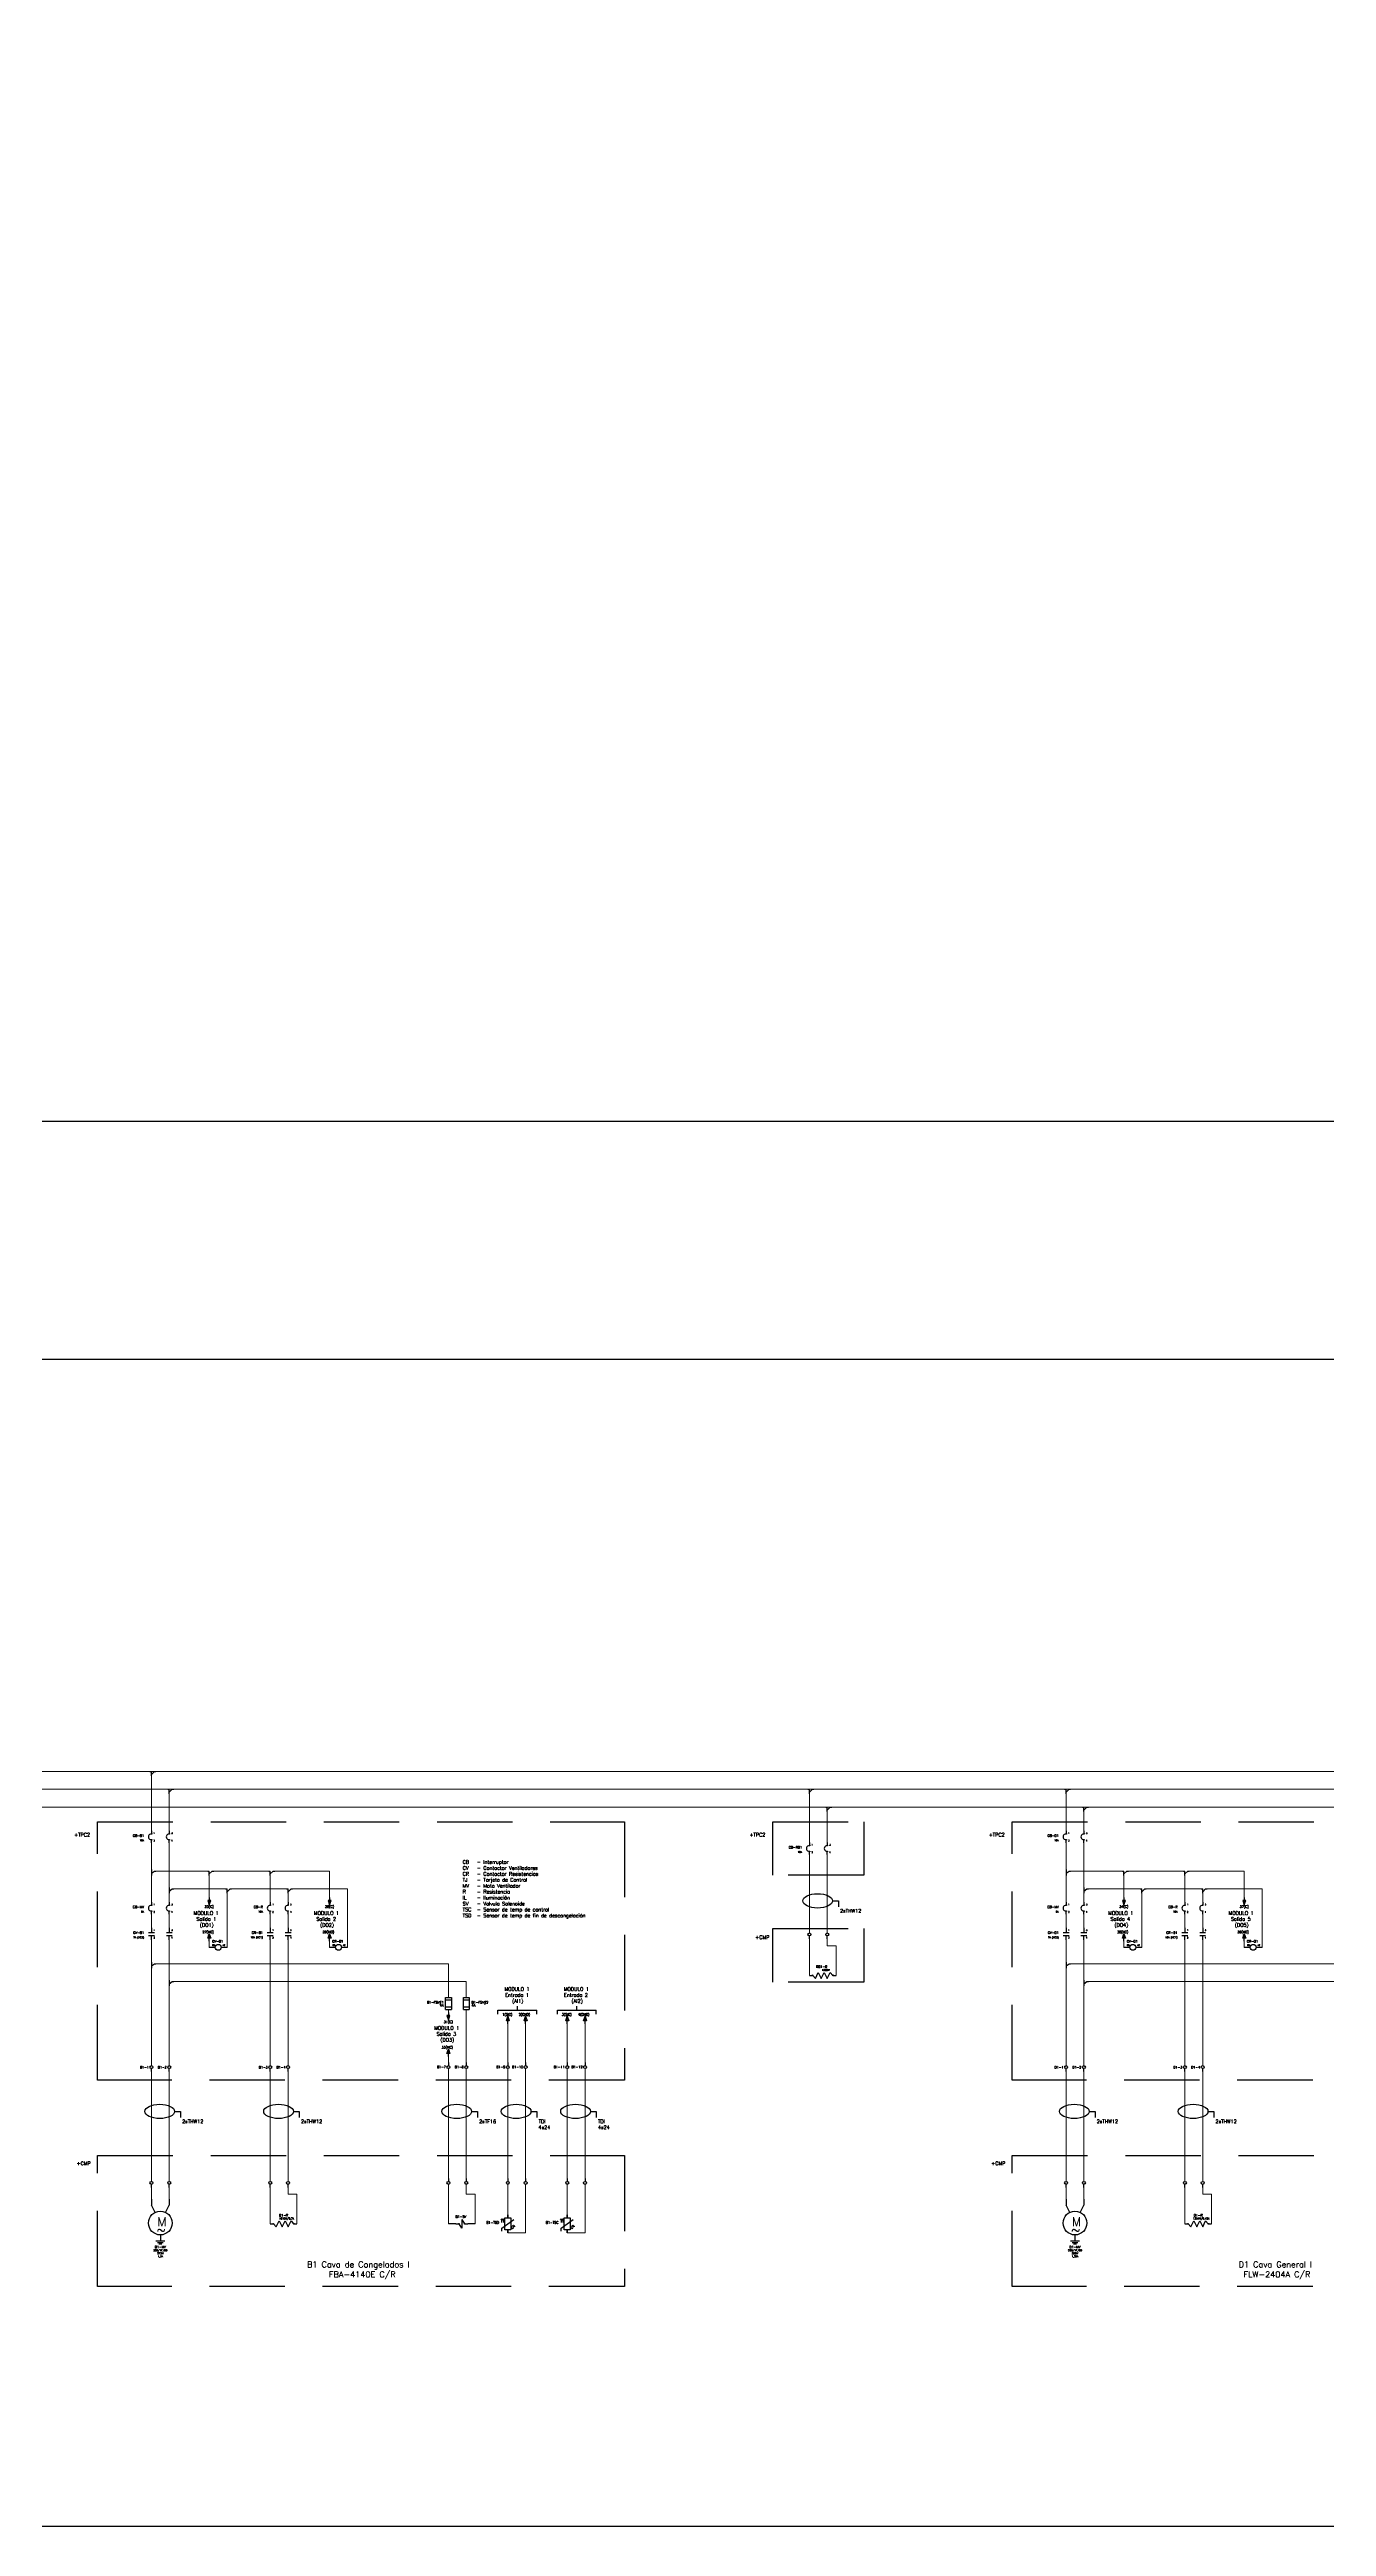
# Model space of a CAD drawing. Header units: inches. Extents: x 75782 to 87231, y -34126 to -18655.
# Drawn here: x 77884 to 80034, y -26993 to -22824 of the extents above; entities that cross this region are included whole.
import ezdxf
from ezdxf.enums import TextEntityAlignment as Align

# ---------------------------------------------------------------- set-up
doc = ezdxf.new("R2010")
doc.units = ezdxf.units.IN
doc.header["$MEASUREMENT"] = 0
doc.linetypes.add('DASHED', pattern=[19.05, 12.7, -6.35])
doc.linetypes.add('EPLANLINE7', pattern=[0])
for name, color, linetype, lineweight in [('A-Cable Belden', 9, 'Continuous', 18), ('A-Cables 220V', 6, 'Continuous', 18), ('SYMBOL', 2, 'Continuous', 25)]:
    doc.layers.add(name, color=color, linetype=linetype, lineweight=lineweight)
doc.layers.add('TEXTOS', color=7, linetype='Continuous')
doc.styles.get("Standard").update_dxf_attribs({"font": 'ROMANS.SHX'})

# ---------------------------------------------------------------- blocks, each defined once
blk = doc.blocks.new('derivación inferior')
for p, q in [((-2.5, 0), (0, 0)), ((0, -7.5), (0, 0)), ((0, -5), (5, 0)), ((5, 0), (7.5, 0))]:
    blk.add_line(p, q)
blk = doc.blocks.new('2F Breaker')
for p, q in [((0, 0), (0, -4.3)), ((30, 0), (30, -4.3)), ((0, -20), (0, -15.7)), ((30, -20), (30, -15.7))]:
    blk.add_line(p, q)
for centre in [(0, -5), (0, -15), (30, -5), (30, -15)]:
    blk.add_circle(centre, 0.653)
for centre in [(0, -10), (30, -10)]:
    blk.add_arc(centre, 5, 110, 250)
for s, p in [('2', (3.6, -17.7)), ('1', (3.6, -5)), ('3', (33.6, -5)), ('4', (33.6, -17.7))]:
    blk.add_text(s, height=2.5).set_placement(p)
at = {"flags": 4}
for tag, height, p in [('FEATURES', 3, (-12.5, -17.5)), ('NAME', 4, (-12.5, -10))]:
    blk.add_attdef(tag, text='', height=height, dxfattribs=at).set_placement(p, align=Align.RIGHT)
blk = doc.blocks.new('CONT 2F')
for p, q in [((33332.3, 23388.3), (33342.3, 23388.3)), ((33337.3, 23395.8), (33337.3, 23388.3)), ((33362.3, 23388.3), (33372.3, 23388.3)), ((33367.3, 23395.8), (33367.3, 23388.3)), ((33332.3, 23383.3), (33342.3, 23383.3)), ((33337.3, 23375.8), (33337.3, 23383.3)), ((33362.3, 23383.3), (33372.3, 23383.3)), ((33367.3, 23375.8), (33367.3, 23383.3))]:
    blk.add_line(p, q)
for s, p in [('1', (33340.9, 23390.8)), ('3', (33370.9, 23390.8)), ('2', (33340.9, 23378.1)), ('4', (33370.9, 23378.1))]:
    blk.add_text(s, height=2.5).set_placement(p)
at = {"flags": 4}
for tag, height, p in [('NAME', 4, (33324.8, 23385.8)), ('FEATURES', 3, (33324.8, 23378.3))]:
    blk.add_attdef(tag, text='', height=height, dxfattribs=at).set_placement(p, align=Align.RIGHT)
blk = doc.blocks.new('derivación a la derecha')
for p, q in [((0, 2.5), (0, -7.5)), ((0, -3.75), (5, 0)), ((5, 0), (7.5, 0))]:
    blk.add_line(p, q)
blk = doc.blocks.new('Solenoid Coil')
for p, q in [((0, 0), (4.3, 0)), ((10, -7.5), (5.7, 0)), ((10, 7.5), (10, -7.5)), ((10, 7.5), (14.3, 0)), ((15.7, 0), (20, 0))]:
    blk.add_line(p, q)
for centre in [(5, 0), (15, 0)]:
    blk.add_circle(centre, 0.704)
at = {"flags": 4}
for tag, height, p in [('NAME', 4, (17.5, 10)), ('PAGE', 3, (15, -17.5))]:
    blk.add_attdef(tag, text='', height=height, dxfattribs=at).set_placement(p, align=Align.RIGHT)
blk = doc.blocks.new('Temperature sensor')
for p, q in [((-10, -22.5), (10, -7.5)), ((-10, -27.5), (-10, -22.5))]:
    blk.add_line(p, q)
for points in [[(0, 0), (0, 0), (0, -5), (0, -5)], [(-5, -5), (5, -5), (5, -25), (-5, -25)], [(0, -30), (0, -30), (0, -25), (0, -25)]]:
    blk.add_lwpolyline(points, close=True)
at = {"layer": 'SYMBOL', "color": 0, "linetype": 'EPLANLINE7', "lineweight": 25}
for p, q in [((-10.4, -6.5), (-11.9, -8.9)), ((-10.4, -6.5), (-10.4, -12.5)), ((-10.4, -6.5), (-8.9, -8.9)), ((-7.4, -6.5), (-7.4, -12.5))]:
    blk.add_line(p, q, dxfattribs=at)
at = {"layer": 'SYMBOL', "color": 0, "linetype": 'EPLANLINE7', "lineweight": 13}
for p, q in [((-7.4, -6.5), (-8.9, -8.9)), ((-7.4, -6.5), (-5.9, -8.9)), ((-7.4, -12.5), (-7.4, -12.5)), ((-7.4, -12.5), (-7.4, -12.5)), ((6.6, -18.3), (6.6, -21.9)), ((6.6, -21.9), (8.1, -23.1)), ((9.6, -17.1), (8.1, -18.3)), ((8.1, -18.3), (9.6, -19.5)), ((8.1, -23.1), (9.6, -21.9)), ((11.1, -18.3), (9.6, -17.1)), ((9.6, -21.9), (11.1, -18.3)), ((9.6, -19.5), (12.6, -19.5))]:
    blk.add_line(p, q, dxfattribs=at)
at = {"flags": 4}
blk.add_attdef('NAME', text='', height=4, dxfattribs=at).set_placement((-14.8, -14.6), align=Align.RIGHT)
blk = doc.blocks.new('Arrow-down')
for p, q in [((0, 0), (0, -12.5)), ((2.5, -5), (-2.5, -5)), ((-2.5, -5), (0, -12.5)), ((0, -12.5), (2.5, -5))]:
    blk.add_line(p, q)
at = {"flags": 4}
blk.add_attdef('NAME', text='', height=4, dxfattribs=at).set_placement((7.5, -17.5), align=Align.RIGHT)
blk = doc.blocks.new('Arrow-up')
for p, q in [((-2.5, 5), (0, 12.5)), ((2.5, 5), (-2.5, 5)), ((0, 0), (0, 12.5)), ((0, 12.5), (2.5, 5))]:
    blk.add_line(p, q)
at = {"flags": 4}
blk.add_attdef('NAME', text='', height=4, dxfattribs=at).set_placement((7.5, 13.5), align=Align.RIGHT)
blk = doc.blocks.new('Relay Coil')
for p, q in [((5, 0), (0, 0)), ((20, 0), (15, 0))]:
    blk.add_line(p, q)
blk.add_circle((10, 0), 5)
for s, p in [('B3', (0, 2.5)), ('A2', (17.5, 2.5))]:
    blk.add_text(s, height=2.5).set_placement(p)
at = {"flags": 4}
for tag, height, p in [('NAME', 4, (18.1, 8.2)), ('INTENSIDAD', 3, (21, -10)), ('PAGE', 3, (20.6, -15.1))]:
    blk.add_attdef(tag, text='', height=height, dxfattribs=at).set_placement(p, align=Align.RIGHT)
blk = doc.blocks.new('2F motor')
for p, q in [((0, 0), (0, -10)), ((30, 0), (30, -10)), ((6.1, -22.1), (0, -10)), ((23.9, -22.1), (30, -10)), ((7.5, -70), (22.5, -70)), ((10, -72.5), (20, -72.5)), ((12.5, -75), (17.5, -75)), ((15, -60), (15, -70))]:
    blk.add_line(p, q)
blk.add_circle((15, -40), 20)
blk.add_text('M', height=15).set_placement((10, -45))
at = {"insert": (8.6, -43.8), "char_height": 15, "width": 78.304, "attachment_point": 1}
blk.add_mtext('{\\Fsimplex|c0;~}', dxfattribs=at)
at = {"flags": 4}
for tag, height, p in [('NAME', 4, (15, -82.5)), ('CURRENT', 3, (15, -97.5)), ('VOLTAJE', 3, (15, -87.5)), ('HP', 3, (15, -92.5))]:
    blk.add_attdef(tag, text='', height=height, dxfattribs=at).set_placement(p, align=Align.CENTER)
blk = doc.blocks.new('Heater')
for p, q in [((0, 0), (4.3, 0)), ((10, -5), (5.7, 0)), ((10, -5), (15, 5)), ((15, 5), (20, -5)), ((20, -5), (25, 5)), ((25, 5), (30, -5)), ((30, -5), (35, 5)), ((35, 5), (39.3, 0)), ((40.7, 0), (45, 0))]:
    blk.add_line(p, q)
for centre in [(5, 0), (40, 0)]:
    blk.add_circle(centre, 0.704)
at = {"flags": 4}
for tag, height, p in [('NAME', 4, (30, 12.5)), ('DATA', 3, (27.5, 7.5))]:
    blk.add_attdef(tag, text='', height=height, dxfattribs=at).set_placement(p, align=Align.RIGHT)
blk = doc.blocks.new('Fusible')
at = {"color": 0, "ltscale": 0.1}
for p, q in [((45791, 2917.9), (45791, 2937.9)), ((45791, 2937.9), (45801, 2937.9)), ((45791, 2933.9), (45801, 2933.9)), ((45801, 2921.9), (45791, 2921.9)), ((45801, 2937.9), (45801, 2917.9)), ((45791, 2917.9), (45801, 2917.9))]:
    blk.add_line(p, q, dxfattribs=at)
at = {"flags": 4}
for p in [(45787.9, 2927.9), (45787.9, 2922.9)]:
    blk.add_attdef('NAME', text='', height=4, dxfattribs=at).set_placement(p, align=Align.RIGHT)
blk = doc.blocks.new('fusible1')
at = {"color": 0, "ltscale": 0.1}
for p, q in [((45821, 2917.9), (45821, 2937.9)), ((45821, 2937.9), (45831, 2937.9)), ((45821, 2933.9), (45831, 2933.9)), ((45831, 2921.9), (45821, 2921.9)), ((45831, 2937.9), (45831, 2917.9)), ((45821, 2917.9), (45831, 2917.9))]:
    blk.add_line(p, q, dxfattribs=at)
at = {"flags": 4}
for p in [(45834.9, 2927.9), (45834.9, 2922.9)]:
    blk.add_attdef('NAME', p, '', height=4, dxfattribs=at)
blk = doc.blocks.new('Borne - abajo')
blk.add_line((0, 0), (0, 5))
blk.add_circle((0, 7.5), 2.5)
at = {"flags": 4}
blk.add_attdef('NAME', text='', height=4, dxfattribs=at).set_placement((-4.4, 5.3), align=Align.RIGHT)
blk.add_attdef('#', (4.6, 5.9), '', height=3, dxfattribs=at)
blk = doc.blocks.new('Borne - arriba')
blk.add_line((0, 0), (0, -5))
blk.add_circle((0, -7.5), 2.5)
at = {"flags": 4}
blk.add_attdef('NAME', text='', height=4, dxfattribs=at).set_placement((-4.4, -9.3), align=Align.RIGHT)
blk.add_attdef('#', (4.6, -8.9), '', height=3, dxfattribs=at)

msp = doc.modelspace()

# ---------------------------------------------------------------- linework, layer by layer
at = {"ltscale": 0.1}
for p, q in [((79201.9, -25940), (79211.9, -25940)), ((79211.9, -25940), (79211.9, -25950)), ((78638.7, -26130.5), (78638.7, -26123.7)), ((78638.7, -26123.7), (78704.2, -26123.7)), ((78671.4, -26123.7), (78671.4, -26117)), ((78704.2, -26130.5), (78704.2, -26123.7)), ((78738.7, -26130.5), (78738.7, -26123.7)), ((78738.7, -26123.7), (78804.2, -26123.7)), ((78771.4, -26123.7), (78771.4, -26117)), ((78804.2, -26130.5), (78804.2, -26123.7)), ((78094.3, -26294.3), (78104.3, -26294.3)), ((78104.3, -26294.3), (78104.3, -26304.3)), ((78294.3, -26294.3), (78304.3, -26294.3)), ((78304.3, -26294.3), (78304.3, -26304.3)), ((78594.3, -26294.3), (78604.3, -26294.3)), ((78604.3, -26294.3), (78604.3, -26304.3)), ((78694.3, -26294.3), (78704.3, -26294.3)), ((78704.3, -26294.3), (78704.3, -26304.3)), ((78794.3, -26294.3), (78804.3, -26294.3)), ((78804.3, -26294.3), (78804.3, -26304.3)), ((79634, -26294.3), (79644, -26294.3)), ((79644, -26294.3), (79644, -26304.3)), ((79834, -26294.3), (79844, -26294.3)), ((79844, -26294.3), (79844, -26304.3))]:
    msp.add_line(p, q, dxfattribs=at)
for p, q in [((79163, -26003.9), (79163, -25998.9)), ((79193, -26003.9), (79193, -25998.9)), ((78157.7, -26018.2), (78152.7, -26018.2)), ((78182.7, -26018.2), (78177.7, -26018.2)), ((78360.3, -26018.2), (78355.3, -26018.2)), ((78385.3, -26018.2), (78380.3, -26018.2)), ((79697.5, -26018.2), (79692.5, -26018.2)), ((79722.5, -26018.2), (79717.5, -26018.2)), ((79900.1, -26018.2), (79895.1, -26018.2)), ((79925.1, -26018.2), (79920.1, -26018.2)), ((78055.3, -26422.2), (78055.3, -26417.2)), ((78085.3, -26422.2), (78085.3, -26417.2)), ((78255.3, -26422.2), (78255.3, -26417.2)), ((78285.3, -26422.2), (78285.3, -26417.2)), ((78555.3, -26407.2), (78555.3, -26412.2)), ((78585.3, -26407.2), (78585.3, -26412.2)), ((78655.3, -26407.2), (78655.3, -26412.2)), ((78685.3, -26407.2), (78685.3, -26412.2)), ((78755.3, -26407.2), (78755.3, -26412.2)), ((78785.3, -26407.2), (78785.3, -26412.2)), ((79595.1, -26422.2), (79595.1, -26417.2)), ((79625.1, -26422.2), (79625.1, -26417.2)), ((79795.1, -26422.2), (79795.1, -26417.2)), ((79825.1, -26422.2), (79825.1, -26417.2)), ((78567.8, -26483.6), (78555.3, -26483.6)), ((78600.3, -26483.6), (78587.8, -26483.6))]:
    msp.add_line(p, q)
for points in [[(75782.1, -18655.2), (87231.1, -18655.2), (87231.1, -24628.5), (75782.1, -24628.5)], [(75782.1, -18655.2), (87231.1, -18655.2), (87231.1, -24628.5), (75782.1, -24628.5)], [(75782.1, -25028.5), (83303.8, -25028.5), (83303.8, -26992.9), (75782.1, -26992.9)], [(75782.1, -25028.5), (83303.8, -25028.5), (83303.8, -26992.9), (75782.1, -26992.9)]]:
    msp.add_lwpolyline(points, close=True, dxfattribs=at)
at = {"linetype": 'DASHED', "ltscale": 10}
for points in [[(77964.6, -25806.7), (78851.5, -25806.7), (78851.5, -26241.9), (77964.6, -26241.9)], [(79101.5, -25806.7), (79254.4, -25806.7), (79254.4, -25896.9), (79101.5, -25896.9)], [(79504.4, -25806.7), (80391.3, -25806.7), (80391.3, -26241.9), (79504.4, -26241.9)], [(79101.5, -25986.7), (79254.4, -25986.7), (79254.4, -26076.9), (79101.5, -26076.9)], [(77964.6, -26368.6), (78851.5, -26368.6), (78851.5, -26588.8), (77964.6, -26588.8)], [(79504.4, -26368.6), (80391.3, -26368.6), (80391.3, -26588.8), (79504.4, -26588.8)]]:
    msp.add_lwpolyline(points, close=True, dxfattribs=at)
for centre in [(79163, -25996.4), (79193, -25996.4), (78055.3, -26414.7), (78085.3, -26414.7), (78255.3, -26414.7), (78285.3, -26414.7), (78555.3, -26414.7), (78585.3, -26414.7), (78655.3, -26414.7), (78685.3, -26414.7), (78755.3, -26414.7), (78785.3, -26414.7), (79595.1, -26414.7), (79625.1, -26414.7), (79795.1, -26414.7), (79825.1, -26414.7)]:
    msp.add_circle(centre, 2.5)
at = {"ltscale": 0.1}
for centre in [(79176.9, -25940), (78069.3, -26294.3), (78269.3, -26294.3), (78569.3, -26294.3), (78669.3, -26294.3), (78769.3, -26294.3), (79609, -26294.3), (79809, -26294.3)]:
    msp.add_ellipse(centre, major_axis=(-25, 0), ratio=0.48, dxfattribs=at)
at = {"layer": 'A-Cable Belden'}
for p, q in [((78655.3, -26217.2), (78655.3, -26146.7)), ((78685.3, -26146.7), (78685.3, -26217.2)), ((78755.3, -26217.2), (78755.3, -26146.7)), ((78785.3, -26146.7), (78785.3, -26217.2)), ((78655.3, -26334.2), (78655.3, -26222.2)), ((78685.3, -26222.2), (78685.3, -26334.2)), ((78755.3, -26334.2), (78755.3, -26222.2)), ((78785.3, -26222.2), (78785.3, -26334.2)), ((78655.3, -26468.6), (78655.3, -26417.2)), ((78685.3, -26417.2), (78685.3, -26498.6)), ((78755.3, -26471.1), (78755.3, -26417.2)), ((78785.3, -26417.2), (78785.3, -26498.6)), ((78685.3, -26498.6), (78655.3, -26498.6)), ((78785.3, -26498.6), (78755.3, -26498.6))]:
    msp.add_line(p, q, dxfattribs=at)
at = {"layer": 'A-Cable Belden', "linetype": 'DASHED', "ltscale": 0.01}
for p, q in [((78655.3, -26334.2), (78655.3, -26338.1)), ((78655.3, -26338.1), (78655.3, -26407.2)), ((78685.3, -26334.2), (78685.3, -26338.1)), ((78685.3, -26338.1), (78685.3, -26407.2)), ((78755.3, -26334.2), (78755.3, -26338.1)), ((78755.3, -26338.1), (78755.3, -26407.2)), ((78785.3, -26334.2), (78785.3, -26338.1)), ((78785.3, -26338.1), (78785.3, -26407.2))]:
    msp.add_line(p, q, dxfattribs=at)
at = {"layer": 'A-Cables 220V'}
for p, q in [((77316.9, -25722.1), (82927.7, -25722.1)), ((77346.9, -25752.1), (82957.7, -25752.1)), ((78055.3, -25822.2), (78055.3, -25722.1)), ((78085.3, -25822.2), (78085.3, -25752.1)), ((79163, -25841.8), (79163, -25752.1)), ((79595.1, -25822.2), (79595.1, -25752.1)), ((77376.9, -25782.1), (81641.2, -25782)), ((79193, -25841.8), (79193, -25782.1)), ((79625.1, -25822.2), (79625.1, -25782.1)), ((78055.3, -25842.2), (78055.3, -25942.2)), ((78085.3, -25842.2), (78085.3, -25942.2)), ((79595.1, -25842.2), (79595.1, -25942.2)), ((79625.1, -25842.2), (79625.1, -25942.2)), ((78062.8, -25889.7), (78150.2, -25889.7)), ((78092.8, -25919.7), (78180.2, -25919.7)), ((78152.7, -25897.2), (78152.7, -25946.6)), ((78160.2, -25889.7), (78252.8, -25889.7)), ((78182.7, -25927.2), (78182.7, -26018.2)), ((78190.2, -25919.7), (78282.8, -25919.7)), ((78255.3, -25942.2), (78255.3, -25889.7)), ((78260.3, -25889.7), (78355.3, -25889.7)), ((78285.3, -25942.2), (78285.3, -25919.7)), ((78290.3, -25919.7), (78385.3, -25919.7)), ((78355.3, -25889.7), (78355.3, -25946.6)), ((78385.3, -25919.7), (78385.3, -26018.2)), ((79602.6, -25889.7), (79690, -25889.7)), ((79632.6, -25919.7), (79720, -25919.7)), ((79692.5, -25897.2), (79692.5, -25946.6)), ((79700, -25889.7), (79792.6, -25889.7)), ((79722.5, -25927.2), (79722.5, -26018.2)), ((79730, -25919.7), (79822.6, -25919.7)), ((79795.1, -25942.2), (79795.1, -25889.7)), ((79800.1, -25889.7), (79895.1, -25889.7)), ((79825.1, -25942.2), (79825.1, -25919.7)), ((79830.1, -25919.7), (79925.1, -25919.7)), ((79895.1, -25889.7), (79895.1, -25946.6)), ((79925.1, -25919.7), (79925.1, -26018.2)), ((78055.3, -25962.2), (78055.3, -25993)), ((78085.3, -25962.2), (78085.3, -25993)), ((78255.3, -25962.2), (78255.3, -25985.5)), ((78285.3, -25962.2), (78285.3, -25985.5)), ((79595.1, -25962.2), (79595.1, -25993)), ((79625.1, -25962.2), (79625.1, -25993)), ((79795.1, -25962.2), (79795.1, -25985.5)), ((79825.1, -25962.2), (79825.1, -25985.5)), ((78055.3, -25998), (78055.3, -26217.2)), ((78085.3, -25998), (78085.3, -26217.2)), ((78152.7, -26007.8), (78152.7, -26018.2)), ((78255.3, -26005.5), (78255.3, -26217.2)), ((78285.3, -26005.5), (78285.3, -26217.2)), ((78355.3, -26007.8), (78355.3, -26018.2)), ((79163, -25998.9), (79163, -26065.4)), ((79193, -25998.9), (79193, -26015.4)), ((79595.1, -25998), (79595.1, -26217.2)), ((79625.1, -25998), (79625.1, -26217.2)), ((79692.5, -26007.8), (79692.5, -26018.2)), ((79795.1, -26005.5), (79795.1, -26217.2)), ((79825.1, -26005.5), (79825.1, -26217.2)), ((79895.1, -26007.8), (79895.1, -26018.2)), ((78062.8, -26045.7), (78555.3, -26045.7)), ((78555.3, -26045.7), (78555.3, -26102.8)), ((79208, -26015.4), (79193, -26015.4)), ((79208, -26065.4), (79208, -26015.4)), ((79602.6, -26045.7), (80095.1, -26045.7)), ((78092.8, -26075.7), (78585.3, -26075.7)), ((78585.3, -26075.7), (78585.3, -26102.8)), ((79632.6, -26075.7), (80125.1, -26075.7)), ((78555.3, -26122.8), (78555.3, -26128.1)), ((78585.3, -26122.8), (78585.3, -26217.2)), ((78555.3, -26201.9), (78555.3, -26217.2)), ((78055.3, -26222.2), (78055.3, -26334.2)), ((78085.3, -26222.2), (78085.3, -26334.2)), ((78255.3, -26222.2), (78255.3, -26334.2)), ((78285.3, -26222.2), (78285.3, -26334.2)), ((78555.3, -26222.2), (78555.3, -26329.2)), ((78585.3, -26222.2), (78585.3, -26334.2)), ((79595.1, -26222.2), (79595.1, -26334.2)), ((79625.1, -26222.2), (79625.1, -26334.2)), ((79795.1, -26222.2), (79795.1, -26334.2)), ((79825.1, -26222.2), (79825.1, -26334.2)), ((78055.3, -26417.2), (78055.3, -26442.2)), ((78085.3, -26417.2), (78085.3, -26442.2)), ((78255.3, -26417.2), (78255.3, -26483.6)), ((78285.3, -26417.2), (78285.3, -26433.6)), ((78555.3, -26417.2), (78555.3, -26483.6)), ((78585.3, -26417.2), (78585.3, -26433.6)), ((79595.1, -26417.2), (79595.1, -26442.2)), ((79625.1, -26417.2), (79625.1, -26442.2)), ((79795.1, -26417.2), (79795.1, -26483.6)), ((79825.1, -26417.2), (79825.1, -26433.6)), ((78300.3, -26433.6), (78285.3, -26433.6)), ((78300.3, -26483.6), (78300.3, -26433.6)), ((78600.3, -26433.6), (78585.3, -26433.6)), ((78600.3, -26483.6), (78600.3, -26433.6)), ((79840.1, -26433.6), (79825.1, -26433.6)), ((79840.1, -26483.6), (79840.1, -26433.6))]:
    msp.add_line(p, q, dxfattribs=at)
at = {"layer": 'A-Cables 220V', "linetype": 'DASHED', "ltscale": 0.01}
for p, q in [((79163, -25861.8), (79163, -25993.9)), ((79193, -25861.8), (79193, -25993.9)), ((78055.3, -26334.2), (78055.3, -26338.1)), ((78055.3, -26338.1), (78055.3, -26412.2)), ((78085.3, -26334.2), (78085.3, -26338.1)), ((78085.3, -26338.1), (78085.3, -26412.2)), ((78255.3, -26334.2), (78255.3, -26338.1)), ((78255.3, -26338.1), (78255.3, -26412.2)), ((78285.3, -26334.2), (78285.3, -26338.1)), ((78285.3, -26338.1), (78285.3, -26412.2)), ((78555.3, -26329.2), (78555.3, -26338.1)), ((78555.3, -26338.1), (78555.3, -26407.2)), ((78585.3, -26334.2), (78585.3, -26338.1)), ((78585.3, -26338.1), (78585.3, -26407.2)), ((79595.1, -26334.2), (79595.1, -26338.1)), ((79595.1, -26338.1), (79595.1, -26412.2)), ((79625.1, -26334.2), (79625.1, -26338.1)), ((79625.1, -26338.1), (79625.1, -26412.2)), ((79795.1, -26334.2), (79795.1, -26338.1)), ((79795.1, -26338.1), (79795.1, -26412.2)), ((79825.1, -26334.2), (79825.1, -26338.1)), ((79825.1, -26338.1), (79825.1, -26412.2))]:
    msp.add_line(p, q, dxfattribs=at)

# ---------------------------------------------------------------- block references
for name, p in [('derivación inferior', (78055.3, -25722.1)), ('derivación inferior', (78055.3, -25722.1)), ('derivación inferior', (78085.3, -25752.1)), ('derivación inferior', (78085.3, -25752.1)), ('derivación inferior', (79163, -25752.1)), ('derivación inferior', (79595.1, -25752.1)), ('derivación inferior', (79595.1, -25752.1)), ('derivación inferior', (79193, -25782.1)), ('derivación inferior', (79625.1, -25782.1)), ('derivación inferior', (79625.1, -25782.1)), ('derivación a la derecha', (78055.3, -25889.7)), ('derivación a la derecha', (79595.1, -25889.7)), ('derivación a la derecha', (78085.3, -25919.7)), ('derivación inferior', (78152.7, -25889.7)), ('derivación inferior', (78182.7, -25919.7)), ('derivación inferior', (78255.3, -25889.7)), ('derivación inferior', (78285.3, -25919.7)), ('derivación a la derecha', (79625.1, -25919.7)), ('derivación inferior', (79692.5, -25889.7)), ('derivación inferior', (79722.5, -25919.7)), ('derivación inferior', (79795.1, -25889.7)), ('derivación inferior', (79825.1, -25919.7)), ('derivación a la derecha', (78055.3, -26045.7)), ('derivación a la derecha', (79595.1, -26045.7)), ('derivación a la derecha', (78085.3, -26075.7)), ('derivación a la derecha', (79625.1, -26075.7))]:
    msp.add_blockref(name, p)
ref = msp.add_blockref('2F Breaker', (78055.3, -25822.2))
ref.add_attrib('NAME', 'CB-B1', dxfattribs={"height": 4}).set_placement((78042.8, -25832.2), align=Align.RIGHT)
ref.add_attrib('FEATURES', '16A', dxfattribs={"height": 3}).set_placement((78042.8, -25839.7), align=Align.RIGHT)
ref = msp.add_blockref('2F Breaker', (79163, -25841.8))
ref.add_attrib('NAME', 'CB-RB1', dxfattribs={"height": 4}).set_placement((79150.5, -25851.8), align=Align.RIGHT)
ref.add_attrib('FEATURES', '16A', dxfattribs={"height": 3}).set_placement((79150.5, -25859.3), align=Align.RIGHT)
ref = msp.add_blockref('2F Breaker', (79595.1, -25822.2))
ref.add_attrib('NAME', 'CB-D1', dxfattribs={"height": 4}).set_placement((79582.6, -25832.2), align=Align.RIGHT)
ref.add_attrib('FEATURES', '10A', dxfattribs={"height": 3}).set_placement((79582.6, -25839.7), align=Align.RIGHT)
ref = msp.add_blockref('2F Breaker', (78055.3, -25942.2))
ref.add_attrib('NAME', 'CB-MV', dxfattribs={"height": 4}).set_placement((78042.8, -25952.2), align=Align.RIGHT)
ref.add_attrib('FEATURES', '6A', dxfattribs={"height": 3}).set_placement((78042.8, -25959.7), align=Align.RIGHT)
ref = msp.add_blockref('Arrow-down', (78152.7, -25934.1))
ref.add_attrib('NAME', '25(C)', dxfattribs={"height": 4}).set_placement((78160.2, -25951.6), align=Align.RIGHT)
ref = msp.add_blockref('2F Breaker', (78255.3, -25942.2))
ref.add_attrib('NAME', 'CB-R', dxfattribs={"height": 4}).set_placement((78242.8, -25952.2), align=Align.RIGHT)
ref.add_attrib('FEATURES', '16A', dxfattribs={"height": 3}).set_placement((78242.8, -25959.7), align=Align.RIGHT)
ref = msp.add_blockref('Arrow-down', (78355.3, -25934.1))
ref.add_attrib('NAME', '28(C)', dxfattribs={"height": 4}).set_placement((78362.8, -25951.6), align=Align.RIGHT)
ref = msp.add_blockref('2F Breaker', (79595.1, -25942.2))
ref.add_attrib('NAME', 'CB-MV', dxfattribs={"height": 4}).set_placement((79582.6, -25952.2), align=Align.RIGHT)
ref.add_attrib('FEATURES', '6A', dxfattribs={"height": 3}).set_placement((79582.6, -25959.7), align=Align.RIGHT)
ref = msp.add_blockref('Arrow-down', (79692.5, -25934.1))
ref.add_attrib('NAME', '34(C)', dxfattribs={"height": 4}).set_placement((79700, -25951.6), align=Align.RIGHT)
ref = msp.add_blockref('2F Breaker', (79795.1, -25942.2))
ref.add_attrib('NAME', 'CB-R', dxfattribs={"height": 4}).set_placement((79782.6, -25952.2), align=Align.RIGHT)
ref.add_attrib('FEATURES', '10A', dxfattribs={"height": 3}).set_placement((79782.6, -25959.7), align=Align.RIGHT)
ref = msp.add_blockref('Arrow-down', (79895.1, -25934.1))
ref.add_attrib('NAME', '37(C)', dxfattribs={"height": 4}).set_placement((79902.6, -25951.6), align=Align.RIGHT)
ref = msp.add_blockref('CONT 2F', (44718.1, -49381.3))
ref.add_attrib('NAME', 'CV-B1', dxfattribs={"height": 4}).set_placement((78042.8, -25995.5), align=Align.RIGHT)
ref.add_attrib('FEATURES', '7A (AC3)', dxfattribs={"height": 3}).set_placement((78042.8, -26003), align=Align.RIGHT)
ref = msp.add_blockref('Arrow-up', (78152.7, -26007.8))
ref.add_attrib('NAME', '27(NC)', dxfattribs={"height": 4}).set_placement((78160.2, -25994.3), align=Align.RIGHT)
ref = msp.add_blockref('Relay Coil', (78157.7, -26018.2))
ref.add_attrib('NAME', 'CV-B1', dxfattribs={"height": 4}).set_placement((78175.8, -26010), align=Align.RIGHT)
ref = msp.add_blockref('CONT 2F', (44918.1, -49381.3))
ref.add_attrib('NAME', 'CR-B1', dxfattribs={"height": 4}).set_placement((78242.8, -25995.5), align=Align.RIGHT)
ref.add_attrib('FEATURES', '16A (AC1)', dxfattribs={"height": 3}).set_placement((78242.8, -26003), align=Align.RIGHT)
ref = msp.add_blockref('Arrow-up', (78355.3, -26007.8))
ref.add_attrib('NAME', '29(NO)', dxfattribs={"height": 4}).set_placement((78362.8, -25994.3), align=Align.RIGHT)
ref = msp.add_blockref('Relay Coil', (78360.3, -26018.2))
ref.add_attrib('NAME', 'CR-B1', dxfattribs={"height": 4}).set_placement((78378.4, -26010), align=Align.RIGHT)
ref = msp.add_blockref('CONT 2F', (46257.8, -49381.3))
ref.add_attrib('NAME', 'CV-D1', dxfattribs={"height": 4}).set_placement((79582.6, -25995.5), align=Align.RIGHT)
ref.add_attrib('FEATURES', '7A (AC3)', dxfattribs={"height": 3}).set_placement((79582.6, -26003), align=Align.RIGHT)
ref = msp.add_blockref('Arrow-up', (79692.5, -26007.8))
ref.add_attrib('NAME', '36(NC)', dxfattribs={"height": 4}).set_placement((79700, -25994.3), align=Align.RIGHT)
ref = msp.add_blockref('Relay Coil', (79697.5, -26018.2))
ref.add_attrib('NAME', 'CV-D1', dxfattribs={"height": 4}).set_placement((79715.6, -26010), align=Align.RIGHT)
ref = msp.add_blockref('CONT 2F', (46457.8, -49381.3))
ref.add_attrib('NAME', 'CR-D1', dxfattribs={"height": 4}).set_placement((79782.6, -25995.5), align=Align.RIGHT)
ref.add_attrib('FEATURES', '16A (AC1)', dxfattribs={"height": 3}).set_placement((79782.6, -26003), align=Align.RIGHT)
ref = msp.add_blockref('Arrow-up', (79895.1, -26007.8))
ref.add_attrib('NAME', '38(NO)', dxfattribs={"height": 4}).set_placement((79902.6, -25994.3), align=Align.RIGHT)
ref = msp.add_blockref('Relay Coil', (79900.1, -26018.2))
ref.add_attrib('NAME', 'CR-D1', dxfattribs={"height": 4}).set_placement((79918.2, -26010), align=Align.RIGHT)
ref = msp.add_blockref('Heater', (79163, -26065.4))
ref.add_attrib('NAME', 'RB1-R', dxfattribs={"height": 4}).set_placement((79193, -26052.9), align=Align.RIGHT)
ref.add_attrib('DATA', '1500W', dxfattribs={"height": 3}).set_placement((79190.5, -26057.9), align=Align.CENTER)
ref = msp.add_blockref('Fusible', (32759.4, -29040.7))
ref.add_attrib('NAME', 'B1-FSV#1', dxfattribs={"height": 4}).set_placement((78547.3, -26112.8), align=Align.RIGHT)
ref.add_attrib('NAME', '4A', dxfattribs={"height": 4}).set_placement((78547.3, -26117.8), align=Align.RIGHT)
ref = msp.add_blockref('Arrow-down', (78555.3, -26128.1))
ref.add_attrib('NAME', '31(C)', dxfattribs={"height": 4}).set_placement((78562.8, -26145.6), align=Align.RIGHT)
ref = msp.add_blockref('fusible1', (32759.4, -29040.7))
ref.add_attrib('NAME', 'B1-FSV#2', (78594.3, -26112.8), dxfattribs={"height": 4})
ref.add_attrib('NAME', '4A', (78594.3, -26117.8), dxfattribs={"height": 4})
ref = msp.add_blockref('Arrow-up', (78655.3, -26146.7))
ref.add_attrib('NAME', '1(SIG)', dxfattribs={"height": 4}).set_placement((78662.8, -26133.2), align=Align.RIGHT)
ref = msp.add_blockref('Arrow-up', (78685.3, -26146.7))
ref.add_attrib('NAME', '2(GND)', dxfattribs={"height": 4}).set_placement((78692.8, -26133.2), align=Align.RIGHT)
ref = msp.add_blockref('Arrow-up', (78755.3, -26146.7))
ref.add_attrib('NAME', '3(SIG)', dxfattribs={"height": 4}).set_placement((78762.8, -26133.2), align=Align.RIGHT)
ref = msp.add_blockref('Arrow-up', (78785.3, -26146.7))
ref.add_attrib('NAME', '4(GND)', dxfattribs={"height": 4}).set_placement((78792.8, -26133.2), align=Align.RIGHT)
ref = msp.add_blockref('Borne - abajo', (78055.3, -26227.2))
ref.add_attrib('NAME', 'B1-1', dxfattribs={"height": 4}).set_placement((78050.9, -26221.9), align=Align.RIGHT)
ref = msp.add_blockref('Borne - abajo', (78085.3, -26227.2))
ref.add_attrib('NAME', 'B1-2', dxfattribs={"height": 4}).set_placement((78080.9, -26221.9), align=Align.RIGHT)
ref = msp.add_blockref('Borne - abajo', (78255.3, -26227.2))
ref.add_attrib('NAME', 'B1-3', dxfattribs={"height": 4}).set_placement((78250.9, -26221.9), align=Align.RIGHT)
ref = msp.add_blockref('Borne - abajo', (78285.3, -26227.2))
ref.add_attrib('NAME', 'B1-4', dxfattribs={"height": 4}).set_placement((78280.9, -26221.9), align=Align.RIGHT)
ref = msp.add_blockref('Borne - arriba', (78555.3, -26212.2))
ref.add_attrib('NAME', 'B1-7', dxfattribs={"height": 4}).set_placement((78550.9, -26221.5), align=Align.RIGHT)
ref = msp.add_blockref('Arrow-up', (78555.3, -26201.9))
ref.add_attrib('NAME', '33(NC)', dxfattribs={"height": 4}).set_placement((78562.8, -26188.4), align=Align.RIGHT)
ref = msp.add_blockref('Borne - arriba', (78585.3, -26212.2))
ref.add_attrib('NAME', 'B1-8', dxfattribs={"height": 4}).set_placement((78580.9, -26221.5), align=Align.RIGHT)
ref = msp.add_blockref('Borne - arriba', (78655.3, -26212.2))
ref.add_attrib('NAME', 'B1-9', dxfattribs={"height": 4}).set_placement((78650.9, -26221.5), align=Align.RIGHT)
ref = msp.add_blockref('Borne - arriba', (78685.3, -26212.2))
ref.add_attrib('NAME', 'B1-10', dxfattribs={"height": 4}).set_placement((78680.9, -26221.5), align=Align.RIGHT)
ref = msp.add_blockref('Borne - arriba', (78755.3, -26212.2))
ref.add_attrib('NAME', 'B1-11', dxfattribs={"height": 4}).set_placement((78750.9, -26221.5), align=Align.RIGHT)
ref = msp.add_blockref('Borne - arriba', (78785.3, -26212.2))
ref.add_attrib('NAME', 'B1-12', dxfattribs={"height": 4}).set_placement((78780.9, -26221.5), align=Align.RIGHT)
ref = msp.add_blockref('Borne - abajo', (79595.1, -26227.2))
ref.add_attrib('NAME', 'D1-1', dxfattribs={"height": 4}).set_placement((79590.7, -26221.9), align=Align.RIGHT)
ref = msp.add_blockref('Borne - abajo', (79625.1, -26227.2))
ref.add_attrib('NAME', 'D1-2', dxfattribs={"height": 4}).set_placement((79620.7, -26221.9), align=Align.RIGHT)
ref = msp.add_blockref('Borne - abajo', (79795.1, -26227.2))
ref.add_attrib('NAME', 'D1-3', dxfattribs={"height": 4}).set_placement((79790.7, -26221.9), align=Align.RIGHT)
ref = msp.add_blockref('Borne - abajo', (79825.1, -26227.2))
ref.add_attrib('NAME', 'D1-4', dxfattribs={"height": 4}).set_placement((79820.7, -26221.9), align=Align.RIGHT)
ref = msp.add_blockref('2F motor', (78055.3, -26442.2))
ref.add_attrib('CURRENT', '1,3A', dxfattribs={"height": 3}).set_placement((78070.3, -26539.7), align=Align.CENTER)
ref.add_attrib('HP', '273W', dxfattribs={"height": 3}).set_placement((78070.3, -26534.7), align=Align.CENTER)
ref.add_attrib('VOLTAJE', '220/1F/60', dxfattribs={"height": 3}).set_placement((78070.3, -26529.7), align=Align.CENTER)
ref.add_attrib('NAME', 'B1-MV', dxfattribs={"height": 4}).set_placement((78070.3, -26524.7), align=Align.CENTER)
ref = msp.add_blockref('Heater', (78255.3, -26483.6))
ref.add_attrib('NAME', 'B1-R', dxfattribs={"height": 4}).set_placement((78285.3, -26471.1), align=Align.RIGHT)
ref.add_attrib('DATA', '1810W/8,7A', dxfattribs={"height": 3}).set_placement((78282.8, -26476.1), align=Align.CENTER)
ref = msp.add_blockref('Solenoid Coil', (78567.8, -26483.6))
ref.add_attrib('NAME', 'B1-SV', dxfattribs={"height": 4}).set_placement((78585.3, -26473.6), align=Align.RIGHT)
ref = msp.add_blockref('Temperature sensor', (78655.3, -26468.6))
ref.add_attrib('NAME', 'B1-TSD', dxfattribs={"height": 4}).set_placement((78640.5, -26483.3), align=Align.RIGHT)
ref = msp.add_blockref('Temperature sensor', (78755.3, -26468.6))
ref.add_attrib('NAME', 'B1-TSC', dxfattribs={"height": 4}).set_placement((78740.5, -26483.3), align=Align.RIGHT)
ref = msp.add_blockref('2F motor', (79595.1, -26442.2))
ref.add_attrib('CURRENT', '1,35A', dxfattribs={"height": 3}).set_placement((79610.1, -26539.7), align=Align.CENTER)
ref.add_attrib('HP', '280W', dxfattribs={"height": 3}).set_placement((79610.1, -26534.7), align=Align.CENTER)
ref.add_attrib('VOLTAJE', '220/1F/60', dxfattribs={"height": 3}).set_placement((79610.1, -26529.7), align=Align.CENTER)
ref.add_attrib('NAME', 'D1-MV', dxfattribs={"height": 4}).set_placement((79610.1, -26524.7), align=Align.CENTER)
ref = msp.add_blockref('Heater', (79795.1, -26483.6))
ref.add_attrib('NAME', 'D1-R', dxfattribs={"height": 4}).set_placement((79825.1, -26471.1), align=Align.RIGHT)
ref.add_attrib('DATA', '1334W/6.42A', dxfattribs={"height": 3}).set_placement((79822.6, -26476.1), align=Align.CENTER)

# ---------------------------------------------------------------- texts
at = {"layer": 'TEXTOS', "char_height": 6, "attachment_point": 1}
for s, width, insert in [('+TPC2', 26.886, (77925.2, -25825.7)), ('+TPC2', 26.886, (79062.1, -25825.7)), ('+TPC2', 26.886, (79465, -25825.7)), ('CB^I- Interruptor\\PCV^I- Contactor Ventiladores\\PCR^I- Contactor Resistencias\\PTJ^I- Tarjeta de Control\\PMV^I- Moto Ventilador\\PR^I- Resistencia\\PIL^I- Iluminación\\PSV^I- Valvula Solenoide\\PTSC^I- Sensor de temp de control\\PTSD^I- Sensor de temp de fin de descongelación', 252.141, (78579.3, -25871.6)), ('\\pi5.4896;MODULO 1\\P\\pi10.347;Salida 1\\P\\pi15.918;(DO1)', 55.551, (78120.8, -25957.5)), ('\\pi5.4896;MODULO 1\\P\\pi9.4896;Salida 2\\P\\pi15.918;(DO2)', 55.551, (78323.4, -25957.5)), ('2xTHW12', 128.511, (79214.6, -25953.8)), ('\\pi5.4896;MODULO 1\\P\\pi9.3468;Salida 4\\P\\pi15.918;(DO4)', 55.551, (79660.6, -25957.5)), ('\\pi5.4896;MODULO 1\\P\\pi9.4896;Salida 5\\P\\pi15.918;(DO5)', 55.551, (79863.2, -25957.5)), ('+CMP', 26.886, (79071.9, -25998.2)), ('\\pi103.78;MODULO 1\\P\\pi104.93;Entrada 1\\P\\pi116.64;(AI1)', 252.141, (78545.8, -26085.4)), ('\\pi103.78;MODULO 1\\P\\pi104.07;Entrada 2\\P\\pi116.64;(AI2)', 252.141, (78645.8, -26085.4)), ('\\pi9.5219;MODULO 1\\P\\pi13.522;Salida 3\\P\\pi19.95;(DO3)', 63.615, (78521.8, -26150.9)), ('2xTHW12', 128.511, (78107, -26308.2)), ('2xTHW12', 128.511, (78307, -26308.2)), ('2xTF16', 128.511, (78607, -26308.2)), ('TDI\\P4x24', 128.511, (78707, -26308.2)), ('TDI\\P4x24', 128.511, (78807, -26308.2)), ('2xTHW12', 128.511, (79646.7, -26308.2)), ('2xTHW12', 128.511, (79846.7, -26308.2)), ('+CMP', 26.886, (77929.4, -26378.8)), ('+CMP', 26.886, (79469.2, -26378.8))]:
    msp.add_mtext_dynamic_manual_height_columns(s, width=width, gutter_width=1250, heights=[0], dxfattribs=dict(at, insert=insert))
at = {"layer": 'TEXTOS', "linetype": 'DASHED', "ltscale": 0.1, "char_height": 10, "attachment_point": 1}
for s, insert in [('\\pi277.39;B1 Cava de Congelados I\\P\\pi314.3;FBA-4140E C/R', (78039.9, -26546.9)), ('\\pi305.96;D1 Cava General I\\P\\pi314.06;FLW-2404A C/R', (79579.7, -26546.9))]:
    msp.add_mtext_dynamic_manual_height_columns(s, width=752.403, gutter_width=1250, heights=[0], dxfattribs=dict(at, insert=insert))

doc.saveas('drawing.dxf')
